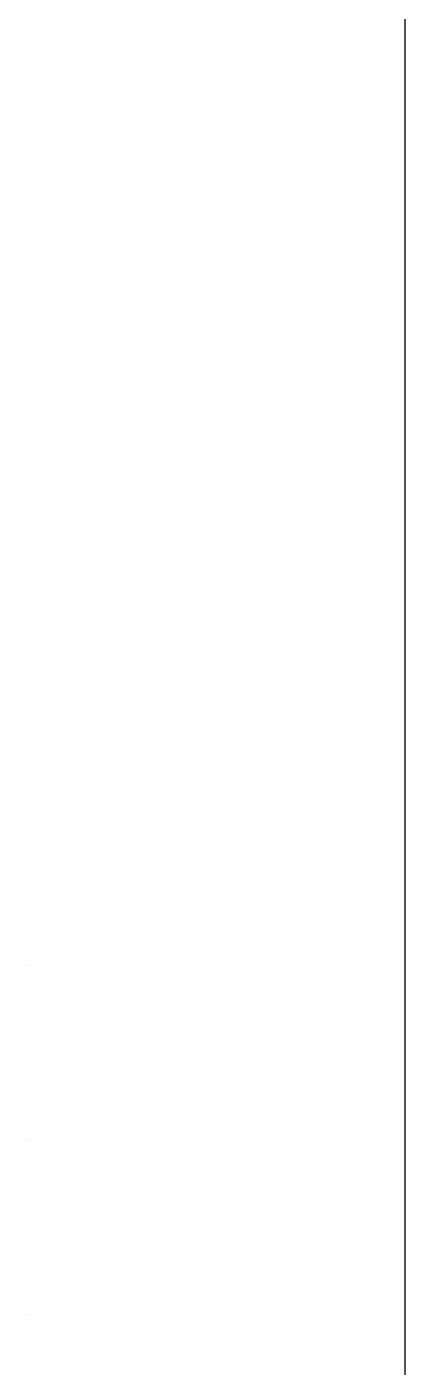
# Model space of a CAD drawing. Header units: metres. Extents: x 0 to 18, y 0 to 24.
# Drawn here: x 17.729 to 18, y 4.346 to 5.306 of the extents above; entities that cross this region are included whole.
import ezdxf

# ---------------------------------------------------------------- set-up
doc = ezdxf.new("R2010")
doc.units = ezdxf.units.M

msp = doc.modelspace()

# ---------------------------------------------------------------- linework, layer by layer
at = {"layer": 'annotation', "color": 1}
for p, q in [((17.728715, 4.63435), (17.728715, 4.63435)), ((17.728715, 4.63435), (17.728715, 4.63435)), ((17.728715, 4.63435), (17.728715, 4.63435)), ((17.728715, 4.63435), (17.728715, 4.63435)), ((17.728715, 4.63435), (17.728715, 4.63435)), ((17.728715, 4.63435), (17.728715, 4.63435)), ((17.728715, 4.63435), (17.728715, 4.63435)), ((17.728715, 4.63435), (17.728715, 4.63435)), ((17.728715, 4.63435), (17.728715, 4.63435)), ((17.728715, 4.63435), (17.728715, 4.63435)), ((17.728715, 4.63435), (17.728715, 4.63435)), ((17.728715, 4.63435), (17.728715, 4.63435)), ((17.728715, 4.63435), (17.728715, 4.63435)), ((17.728715, 4.63435), (17.728715, 4.63435)), ((17.728715, 4.63435), (17.728715, 4.63435)), ((17.728715, 4.63435), (17.728715, 4.63435)), ((17.728715, 4.63435), (17.728715, 4.63435)), ((17.728715, 4.63435), (17.728715, 4.63435)), ((17.728715, 4.63435), (17.728715, 4.63435)), ((17.728715, 4.63435), (17.728715, 4.63435)), ((17.728715, 4.63435), (17.728715, 4.63435)), ((17.728715, 4.63435), (17.728715, 4.63435)), ((17.728715, 4.63435), (17.728715, 4.63435)), ((17.728715, 4.63435), (17.728715, 4.63435)), ((17.728715, 4.63435), (17.728715, 4.63435)), ((17.728715, 4.63435), (17.728715, 4.63435)), ((17.728715, 4.63435), (17.728715, 4.63435)), ((17.728715, 4.63435), (17.728715, 4.63435)), ((17.728715, 4.63435), (17.728715, 4.63435)), ((17.728715, 4.63435), (17.728715, 4.63435)), ((17.728715, 4.63435), (17.728715, 4.63435)), ((17.728715, 4.63435), (17.728715, 4.63435)), ((17.728715, 4.63435), (17.728715, 4.63435)), ((17.728715, 4.63435), (17.728715, 4.63435)), ((17.728715, 4.63435), (17.728715, 4.63435)), ((17.728715, 4.63435), (17.728715, 4.63435)), ((17.728715, 4.63435), (17.728715, 4.63435)), ((17.728715, 4.63435), (17.728715, 4.63435)), ((17.728715, 4.63435), (17.728715, 4.63435)), ((17.728715, 4.63435), (17.728715, 4.63435)), ((17.728715, 4.63435), (17.728715, 4.63435)), ((17.728715, 4.63435), (17.728715, 4.63435)), ((17.728715, 4.63435), (17.728715, 4.63435)), ((17.728715, 4.63435), (17.728715, 4.63435)), ((17.728715, 4.63435), (17.728715, 4.63435)), ((17.728715, 4.63435), (17.728715, 4.63435)), ((17.728715, 4.63435), (17.728715, 4.63435)), ((17.728715, 4.63435), (17.728715, 4.63435)), ((17.728715, 4.63435), (17.728715, 4.63435)), ((17.728715, 4.63435), (17.728715, 4.63435)), ((17.728715, 4.63435), (17.728715, 4.63435)), ((17.728715, 4.63435), (17.728715, 4.63435)), ((17.728715, 4.50935), (17.728715, 4.50935)), ((17.728715, 4.50935), (17.728715, 4.50935)), ((17.728715, 4.50935), (17.728715, 4.50935)), ((17.728715, 4.50935), (17.728715, 4.50935)), ((17.728715, 4.50935), (17.728715, 4.50935)), ((17.728715, 4.50935), (17.728715, 4.50935)), ((17.728715, 4.50935), (17.728715, 4.50935)), ((17.728715, 4.50935), (17.728715, 4.50935)), ((17.728715, 4.50935), (17.728715, 4.50935)), ((17.728715, 4.50935), (17.728715, 4.50935)), ((17.728715, 4.50935), (17.728715, 4.50935)), ((17.728715, 4.50935), (17.728715, 4.50935)), ((17.728715, 4.50935), (17.728715, 4.50935)), ((17.728715, 4.50935), (17.728715, 4.50935)), ((17.728715, 4.50935), (17.728715, 4.50935)), ((17.728715, 4.50935), (17.728715, 4.50935)), ((17.728715, 4.50935), (17.728715, 4.50935)), ((17.728715, 4.50935), (17.728715, 4.50935)), ((17.728715, 4.50935), (17.728715, 4.50935)), ((17.728715, 4.50935), (17.728715, 4.50935)), ((17.728715, 4.50935), (17.728715, 4.50935)), ((17.728715, 4.50935), (17.728715, 4.50935)), ((17.728715, 4.50935), (17.728715, 4.50935)), ((17.728715, 4.50935), (17.728715, 4.50935)), ((17.728715, 4.50935), (17.728715, 4.50935)), ((17.728715, 4.50935), (17.728715, 4.50935)), ((17.728715, 4.50935), (17.728715, 4.50935)), ((17.728715, 4.50935), (17.728715, 4.50935)), ((17.728715, 4.50935), (17.728715, 4.50935)), ((17.728715, 4.50935), (17.728715, 4.50935)), ((17.728715, 4.50935), (17.728715, 4.50935)), ((17.728715, 4.50935), (17.728715, 4.50935)), ((17.728715, 4.50935), (17.728715, 4.50935)), ((17.728715, 4.50935), (17.728715, 4.50935)), ((17.728715, 4.50935), (17.728715, 4.50935)), ((17.728715, 4.50935), (17.728715, 4.50935)), ((17.728715, 4.50935), (17.728715, 4.50935)), ((17.728715, 4.50935), (17.728715, 4.50935)), ((17.728715, 4.50935), (17.728715, 4.50935)), ((17.728715, 4.50935), (17.728715, 4.50935)), ((17.728715, 4.50935), (17.728715, 4.50935)), ((17.728715, 4.50935), (17.728715, 4.50935)), ((17.728715, 4.50935), (17.728715, 4.50935)), ((17.728715, 4.50935), (17.728715, 4.50935)), ((17.728715, 4.50935), (17.728715, 4.50935)), ((17.728715, 4.50935), (17.728715, 4.50935)), ((17.728715, 4.50935), (17.728715, 4.50935)), ((17.728715, 4.50935), (17.728715, 4.50935)), ((17.728715, 4.50935), (17.728715, 4.50935)), ((17.728715, 4.50935), (17.728715, 4.50935)), ((17.728715, 4.50935), (17.728715, 4.50935)), ((17.728715, 4.50935), (17.728715, 4.50935)), ((17.728715, 4.50935), (17.728715, 4.50935)), ((17.728715, 4.50935), (17.728715, 4.50935)), ((17.728715, 4.50935), (17.728715, 4.50935)), ((17.728715, 4.50935), (17.728715, 4.50935)), ((17.728715, 4.50935), (17.728715, 4.50935)), ((17.728715, 4.50935), (17.728715, 4.50935)), ((17.728715, 4.50935), (17.728715, 4.50935)), ((17.728715, 4.50935), (17.728715, 4.50935)), ((17.728715, 4.50935), (17.728715, 4.50935)), ((17.728715, 4.50935), (17.728715, 4.50935)), ((17.728715, 4.50935), (17.728715, 4.50935)), ((17.728715, 4.50935), (17.728715, 4.50935)), ((17.728715, 4.50935), (17.728715, 4.50935)), ((17.728715, 4.50935), (17.728715, 4.50935)), ((17.728715, 4.50935), (17.728715, 4.50935)), ((17.728715, 4.50935), (17.728715, 4.50935)), ((17.728715, 4.50935), (17.728715, 4.50935)), ((17.728715, 4.50935), (17.728715, 4.50935)), ((17.728715, 4.50935), (17.728715, 4.50935)), ((17.728715, 4.50935), (17.728715, 4.50935)), ((17.728715, 4.50935), (17.728715, 4.50935)), ((17.728715, 4.50935), (17.728715, 4.50935)), ((17.728715, 4.50935), (17.728715, 4.50935)), ((17.728715, 4.50935), (17.728715, 4.50935)), ((17.728715, 4.50935), (17.728715, 4.50935)), ((17.728715, 4.50935), (17.728715, 4.50935)), ((17.728715, 4.50935), (17.728715, 4.50935)), ((17.728715, 4.50935), (17.728715, 4.50935)), ((17.728715, 4.50935), (17.728715, 4.50935)), ((17.728715, 4.50935), (17.728715, 4.50935)), ((17.728715, 4.50935), (17.728715, 4.50935)), ((17.728715, 4.50935), (17.728715, 4.50935)), ((17.728715, 4.50935), (17.728715, 4.50935)), ((17.728715, 4.50935), (17.728715, 4.50935)), ((17.728715, 4.50935), (17.728715, 4.50935)), ((17.728715, 4.50935), (17.728715, 4.50935)), ((17.728715, 4.50935), (17.728715, 4.50935)), ((17.728715, 4.50935), (17.728715, 4.50935)), ((17.728715, 4.50935), (17.728715, 4.50935)), ((17.728715, 4.50935), (17.728715, 4.50935)), ((17.728715, 4.38435), (17.728715, 4.38435)), ((17.728715, 4.38435), (17.728715, 4.38435)), ((17.728715, 4.38435), (17.728715, 4.38435)), ((17.728715, 4.38435), (17.728715, 4.38435)), ((17.728715, 4.38435), (17.728715, 4.38435)), ((17.728715, 4.38435), (17.728715, 4.38435)), ((17.728715, 4.38435), (17.728715, 4.38435)), ((17.728715, 4.38435), (17.728715, 4.38435)), ((17.728715, 4.38435), (17.728715, 4.38435)), ((17.728715, 4.38435), (17.728715, 4.38435)), ((17.728715, 4.38435), (17.728715, 4.38435)), ((17.728715, 4.38435), (17.728715, 4.38435)), ((17.728715, 4.38435), (17.728715, 4.38435)), ((17.728715, 4.38435), (17.728715, 4.38435)), ((17.728715, 4.38435), (17.728715, 4.38435)), ((17.728715, 4.38435), (17.728715, 4.38435)), ((17.728715, 4.38435), (17.728715, 4.38435)), ((17.728715, 4.38435), (17.728715, 4.38435)), ((17.728715, 4.38435), (17.728715, 4.38435)), ((17.728715, 4.38435), (17.728715, 4.38435)), ((17.728715, 4.38435), (17.728715, 4.38435)), ((17.728715, 4.38435), (17.728715, 4.38435)), ((17.728715, 4.38435), (17.728715, 4.38435)), ((17.728715, 4.38435), (17.728715, 4.38435)), ((17.728715, 4.38435), (17.728715, 4.38435)), ((17.728715, 4.38435), (17.728715, 4.38435)), ((17.728715, 4.38435), (17.728715, 4.38435)), ((17.728715, 4.38435), (17.728715, 4.38435)), ((17.728715, 4.38435), (17.728715, 4.38435)), ((17.728715, 4.38435), (17.728715, 4.38435)), ((17.728715, 4.38435), (17.728715, 4.38435)), ((17.728715, 4.38435), (17.728715, 4.38435)), ((17.728715, 4.38435), (17.728715, 4.38435)), ((17.728715, 4.38435), (17.728715, 4.38435)), ((17.728715, 4.38435), (17.728715, 4.38435)), ((17.728715, 4.38435), (17.728715, 4.38435)), ((17.728715, 4.38435), (17.728715, 4.38435)), ((17.728715, 4.38435), (17.728715, 4.38435)), ((17.728715, 4.38435), (17.728715, 4.38435)), ((17.728715, 4.38435), (17.728715, 4.38435)), ((17.728715, 4.38435), (17.728715, 4.38435)), ((17.728715, 4.38435), (17.728715, 4.38435)), ((17.728715, 4.38435), (17.728715, 4.38435)), ((17.728715, 4.38435), (17.728715, 4.38435)), ((17.728715, 4.38435), (17.728715, 4.38435)), ((17.728715, 4.38435), (17.728715, 4.38435)), ((17.728715, 4.38435), (17.728715, 4.38435)), ((17.728715, 4.38435), (17.728715, 4.38435)), ((17.728715, 4.38435), (17.728715, 4.38435)), ((17.728715, 4.38435), (17.728715, 4.38435)), ((17.728715, 4.38435), (17.728715, 4.38435))]:
    msp.add_line(p, q, dxfattribs=at)
at = {"layer": 'frame', "color": 5}
msp.add_line((18, 0), (18, 24), dxfattribs=at)

doc.saveas('drawing.dxf')
